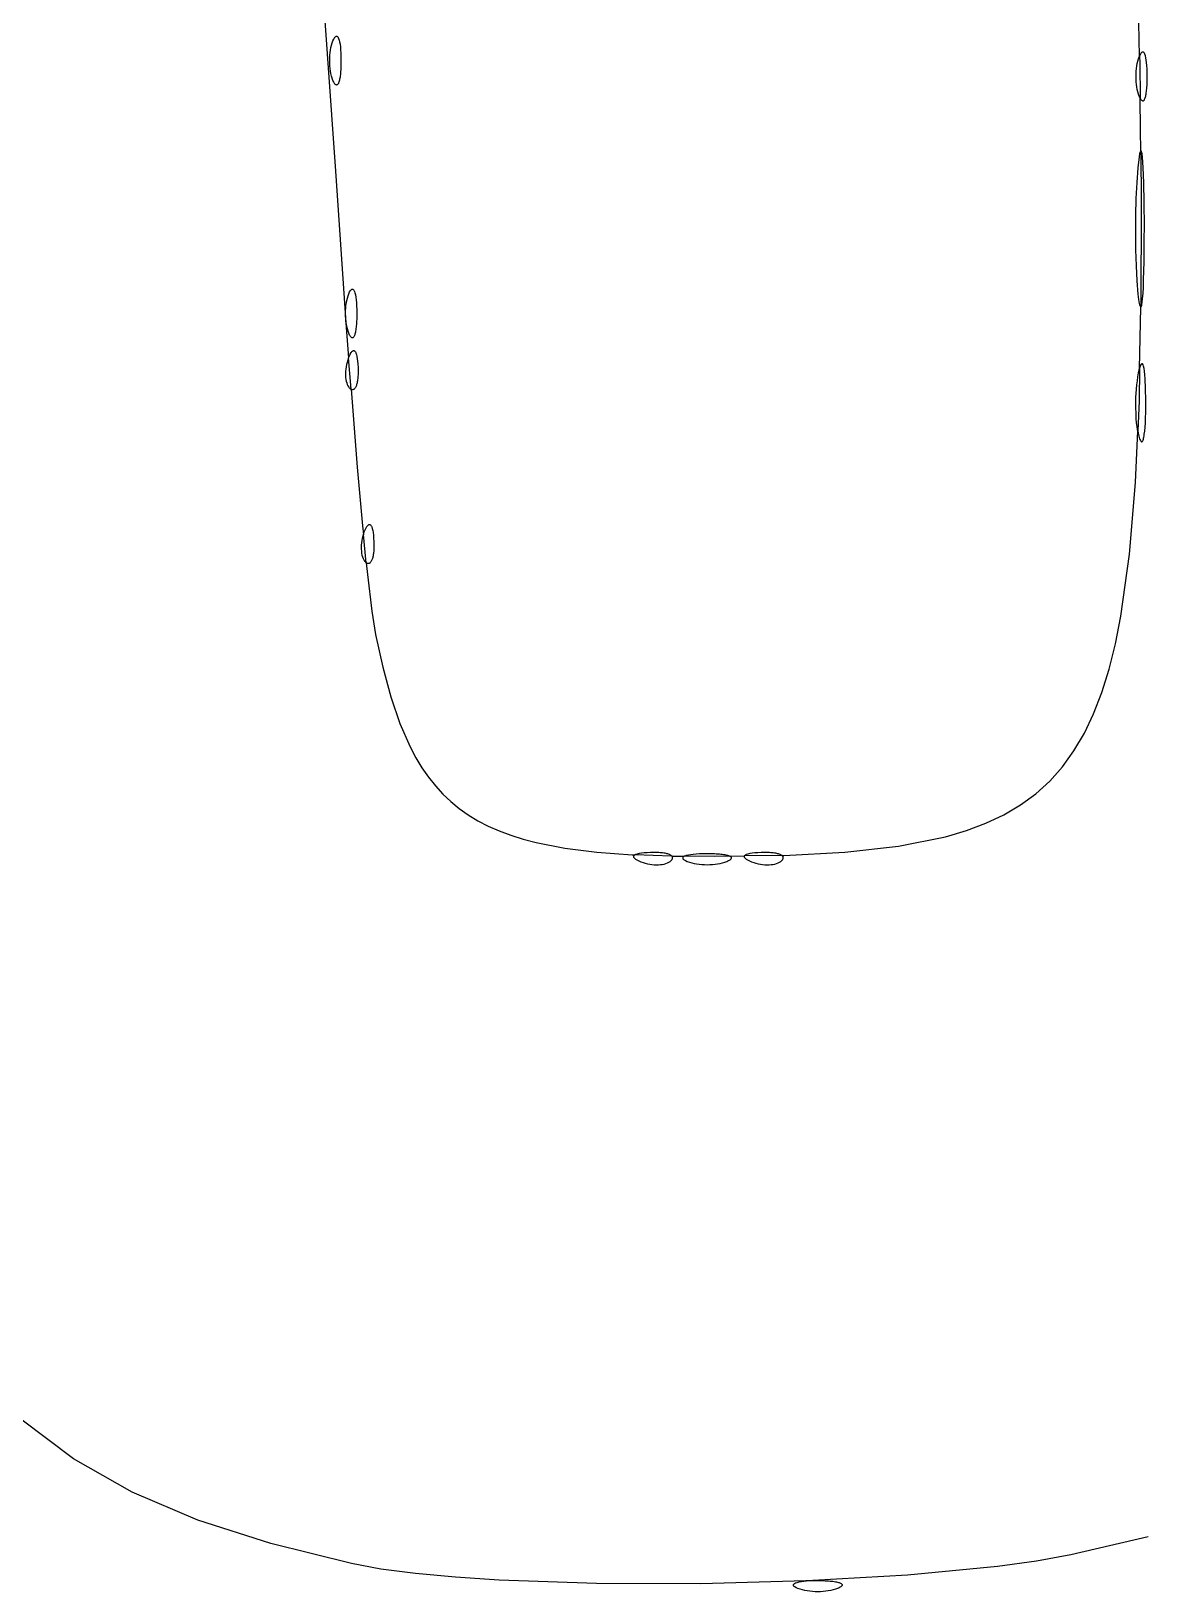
# Model space of a CAD drawing. Extents: x 70.3 to 133.4, y -81.7 to -32.
# Drawn here: x 73.857 to 74.418, y -66.395 to -65.611 of the extents above; entities that cross this region are included whole.
import ezdxf

# ---------------------------------------------------------------- set-up
doc = ezdxf.new("R2010")
doc.units = 0
doc.layers.add('BLACK', color=7, linetype='CONTINUOUS')

msp = doc.modelspace()

# ---------------------------------------------------------------- linework, layer by layer
at = {"layer": 'BLACK', "linetype": 'CONTINUOUS'}
for p, q in [((74.002889, -65.582541), (74.009775, -65.681374)), ((74.413529, -65.623548), (74.413139, -65.606845)), ((74.007869, -65.618085), (74.008204, -65.616952)), ((74.008204, -65.616952), (74.008591, -65.61589)), ((74.008591, -65.61589), (74.008999, -65.614982)), ((74.008999, -65.614982), (74.009395, -65.614301)), ((74.009395, -65.614301), (74.009589, -65.614045)), ((74.009589, -65.614045), (74.009778, -65.613843)), ((74.009778, -65.613843), (74.009964, -65.613696)), ((74.009964, -65.613696), (74.010146, -65.613603)), ((74.010146, -65.613603), (74.010323, -65.613562)), ((74.010323, -65.613562), (74.010495, -65.613574)), ((74.010495, -65.613574), (74.010663, -65.613638)), ((74.010663, -65.613638), (74.010826, -65.613753)), ((74.010826, -65.613753), (74.010983, -65.613918)), ((74.010983, -65.613918), (74.011134, -65.614134)), ((74.011134, -65.614134), (74.011419, -65.614711)), ((74.011419, -65.614711), (74.011678, -65.615481)), ((74.011678, -65.615481), (74.011909, -65.616437)), ((74.011909, -65.616437), (74.01211, -65.617575)), ((74.00694, -65.625811), (74.006966, -65.624464)), ((74.006966, -65.624464), (74.007043, -65.623127)), ((74.007043, -65.623127), (74.007172, -65.621811)), ((74.007172, -65.621811), (74.007353, -65.620525)), ((74.007353, -65.620525), (74.007585, -65.61928)), ((74.007585, -65.61928), (74.007869, -65.618085)), ((74.01211, -65.617575), (74.012279, -65.618889)), ((74.012279, -65.618889), (74.012414, -65.620375)), ((74.012414, -65.620375), (74.012513, -65.622027)), ((74.012513, -65.622027), (74.012574, -65.623841)), ((74.012574, -65.623841), (74.012595, -65.625811)), ((74.412681, -65.626022), (74.413017, -65.624889)), ((74.413017, -65.624889), (74.413404, -65.623827)), ((74.413404, -65.623827), (74.413529, -65.623548)), ((74.413811, -65.622919), (74.413529, -65.623548)), ((74.413529, -65.623548), (74.413608, -65.626923)), ((74.414208, -65.622239), (74.413811, -65.622919)), ((74.414401, -65.621982), (74.414208, -65.622239)), ((74.414591, -65.621781), (74.414401, -65.621982)), ((74.414777, -65.621634), (74.414591, -65.621781)), ((74.414958, -65.62154), (74.414777, -65.621634)), ((74.415135, -65.6215), (74.414958, -65.62154)), ((74.415308, -65.621512), (74.415135, -65.6215)), ((74.415476, -65.621575), (74.415308, -65.621512)), ((74.415638, -65.62169), (74.415476, -65.621575)), ((74.415795, -65.621856), (74.415638, -65.62169)), ((74.415946, -65.622071), (74.415795, -65.621856)), ((74.416231, -65.622649), (74.415946, -65.622071)), ((74.41649, -65.623418), (74.416231, -65.622649)), ((74.416721, -65.624374), (74.41649, -65.623418)), ((74.416922, -65.625512), (74.416721, -65.624374)), ((74.006966, -65.627158), (74.00694, -65.625811)), ((74.007043, -65.628495), (74.006966, -65.627158)), ((74.007172, -65.629812), (74.007043, -65.628495)), ((74.007353, -65.631098), (74.007172, -65.629812)), ((74.007585, -65.632343), (74.007353, -65.631098)), ((74.007869, -65.633538), (74.007585, -65.632343)), ((74.012279, -65.632733), (74.012198, -65.633412)), ((74.012351, -65.632011), (74.012279, -65.632733)), ((74.012414, -65.631247), (74.012351, -65.632011)), ((74.012468, -65.630441), (74.012414, -65.631247)), ((74.012513, -65.629595), (74.012468, -65.630441)), ((74.012548, -65.628708), (74.012513, -65.629595)), ((74.012574, -65.627781), (74.012548, -65.628708)), ((74.012595, -65.625811), (74.012574, -65.627781)), ((74.411752, -65.633749), (74.411778, -65.632402)), ((74.411778, -65.632402), (74.411856, -65.631065)), ((74.411856, -65.631065), (74.411985, -65.629748)), ((74.411985, -65.629748), (74.412165, -65.628462)), ((74.412165, -65.628462), (74.412397, -65.627217)), ((74.412397, -65.627217), (74.412681, -65.626022)), ((74.413608, -65.626923), (74.413849, -65.644647)), ((74.417091, -65.626827), (74.416922, -65.625512)), ((74.417226, -65.628313), (74.417091, -65.626827)), ((74.417326, -65.629965), (74.417226, -65.628313)), ((74.417387, -65.631779), (74.417326, -65.629965)), ((74.417407, -65.633749), (74.417387, -65.631779)), ((74.008204, -65.634671), (74.007869, -65.633538)), ((74.008591, -65.635733), (74.008204, -65.634671)), ((74.008796, -65.636216), (74.008591, -65.635733)), ((74.008999, -65.636641), (74.008796, -65.636216)), ((74.009199, -65.637009), (74.008999, -65.636641)), ((74.009395, -65.637321), (74.009199, -65.637009)), ((74.009589, -65.637578), (74.009395, -65.637321)), ((74.009778, -65.637779), (74.009589, -65.637578)), ((74.009964, -65.637926), (74.009778, -65.637779)), ((74.010055, -65.63798), (74.009964, -65.637926)), ((74.010146, -65.63802), (74.010055, -65.63798)), ((74.010235, -65.638047), (74.010146, -65.63802)), ((74.010323, -65.63806), (74.010235, -65.638047)), ((74.01041, -65.638061), (74.010323, -65.63806)), ((74.010495, -65.638048), (74.01041, -65.638061)), ((74.01058, -65.638023), (74.010495, -65.638048)), ((74.010663, -65.637984), (74.01058, -65.638023)), ((74.010745, -65.637933), (74.010663, -65.637984)), ((74.010826, -65.63787), (74.010745, -65.637933)), ((74.010983, -65.637704), (74.010826, -65.63787)), ((74.011134, -65.637489), (74.010983, -65.637704)), ((74.011279, -65.637224), (74.011134, -65.637489)), ((74.011419, -65.636911), (74.011279, -65.637224)), ((74.011551, -65.63655), (74.011419, -65.636911)), ((74.011678, -65.636142), (74.011551, -65.63655)), ((74.011797, -65.635687), (74.011678, -65.636142)), ((74.011909, -65.635186), (74.011797, -65.635687)), ((74.012013, -65.634639), (74.011909, -65.635186)), ((74.01211, -65.634048), (74.012013, -65.634639)), ((74.012198, -65.633412), (74.01211, -65.634048)), ((74.411778, -65.635096), (74.411752, -65.633749)), ((74.411856, -65.636433), (74.411778, -65.635096)), ((74.411985, -65.637749), (74.411856, -65.636433)), ((74.412165, -65.639035), (74.411985, -65.637749)), ((74.412397, -65.640281), (74.412165, -65.639035)), ((74.412681, -65.641475), (74.412397, -65.640281)), ((74.417011, -65.64135), (74.417091, -65.640671)), ((74.417091, -65.640671), (74.417163, -65.639949)), ((74.417163, -65.639949), (74.417226, -65.639185)), ((74.417226, -65.639185), (74.417281, -65.638379)), ((74.417281, -65.638379), (74.417326, -65.637532)), ((74.417326, -65.637532), (74.417361, -65.636645)), ((74.417361, -65.636645), (74.417387, -65.635719)), ((74.417387, -65.635719), (74.417407, -65.633749)), ((74.413017, -65.642609), (74.412681, -65.641475)), ((74.413404, -65.643671), (74.413017, -65.642609)), ((74.413609, -65.644153), (74.413404, -65.643671)), ((74.413811, -65.644579), (74.413609, -65.644153)), ((74.413849, -65.644647), (74.413811, -65.644579)), ((74.414066, -65.66065), (74.413849, -65.644647)), ((74.413849, -65.644647), (74.414011, -65.644947)), ((74.414011, -65.644947), (74.414208, -65.645259)), ((74.414208, -65.645259), (74.414401, -65.645515)), ((74.414401, -65.645515), (74.414591, -65.645717)), ((74.414591, -65.645717), (74.414777, -65.645864)), ((74.414777, -65.645864), (74.414868, -65.645917)), ((74.414868, -65.645917), (74.414958, -65.645957)), ((74.414958, -65.645957), (74.415047, -65.645984)), ((74.415047, -65.645984), (74.415135, -65.645998)), ((74.415135, -65.645998), (74.415222, -65.645998)), ((74.415222, -65.645998), (74.415308, -65.645986)), ((74.415308, -65.645986), (74.415392, -65.64596)), ((74.415392, -65.64596), (74.415476, -65.645922)), ((74.415476, -65.645922), (74.415557, -65.645871)), ((74.415557, -65.645871), (74.415638, -65.645807)), ((74.415638, -65.645807), (74.415795, -65.645642)), ((74.415795, -65.645642), (74.415946, -65.645426)), ((74.415946, -65.645426), (74.416092, -65.645162)), ((74.416092, -65.645162), (74.416231, -65.644849)), ((74.416231, -65.644849), (74.416364, -65.644488)), ((74.416364, -65.644488), (74.41649, -65.644079)), ((74.41649, -65.644079), (74.416609, -65.643624)), ((74.416609, -65.643624), (74.416721, -65.643123)), ((74.416721, -65.643123), (74.416825, -65.642577)), ((74.416825, -65.642577), (74.416922, -65.641985)), ((74.416922, -65.641985), (74.417011, -65.64135)), ((74.414127, -65.671266), (74.414066, -65.66065)), ((74.413748, -65.672401), (74.414029, -65.67143)), ((74.414029, -65.67143), (74.414127, -65.671266)), ((74.414165, -65.671203), (74.414127, -65.671266)), ((74.414127, -65.671266), (74.414277, -65.697249)), ((74.414298, -65.671147), (74.414165, -65.671203)), ((74.414551, -65.671538), (74.414298, -65.671147)), ((74.414789, -65.672587), (74.414551, -65.671538)), ((74.412289, -65.687021), (74.412839, -65.679599)), ((74.412839, -65.679599), (74.412842, -65.679599)), ((74.412842, -65.679599), (74.413455, -65.674077)), ((74.413455, -65.674077), (74.413748, -65.672401)), ((74.415009, -65.674279), (74.414789, -65.672587)), ((74.41539, -65.679533), (74.415009, -65.674279)), ((74.415681, -65.687177), (74.41539, -65.679533)), ((74.009775, -65.681374), (74.015164, -65.759889)), ((74.4119, -65.695111), (74.412289, -65.687021)), ((74.415869, -65.697092), (74.415681, -65.687177)), ((74.411669, -65.703609), (74.4119, -65.695111)), ((74.414277, -65.697249), (74.414134, -65.749586)), ((74.415943, -65.709155), (74.415869, -65.697092)), ((74.411597, -65.712254), (74.411669, -65.703609)), ((74.415932, -65.71547), (74.415943, -65.709155)), ((74.411683, -65.720786), (74.411597, -65.712254)), ((74.41589, -65.721308), (74.415932, -65.71547)), ((74.411929, -65.728945), (74.411683, -65.720786)), ((74.415718, -65.731479), (74.415818, -65.72665)), ((74.415818, -65.72665), (74.41589, -65.721308)), ((74.412332, -65.736469), (74.411929, -65.728945)), ((74.415592, -65.735778), (74.415718, -65.731479)), ((74.016529, -65.742889), (74.016937, -65.741981)), ((74.016937, -65.741981), (74.017333, -65.741301)), ((74.017333, -65.741301), (74.017526, -65.741045)), ((74.017526, -65.741045), (74.017716, -65.740843)), ((74.017716, -65.740843), (74.017902, -65.740696)), ((74.017902, -65.740696), (74.018083, -65.740603)), ((74.018083, -65.740603), (74.01826, -65.740562)), ((74.01826, -65.740562), (74.018433, -65.740574)), ((74.018433, -65.740574), (74.018601, -65.740638)), ((74.018601, -65.740638), (74.018763, -65.740753)), ((74.018763, -65.740753), (74.01892, -65.740918)), ((74.01892, -65.740918), (74.019072, -65.741133)), ((74.019072, -65.741133), (74.019356, -65.741711)), ((74.019356, -65.741711), (74.019615, -65.742481)), ((74.019615, -65.742481), (74.019846, -65.743437)), ((74.412894, -65.743099), (74.412332, -65.736469)), ((74.415069, -65.74532), (74.415265, -65.742716)), ((74.415265, -65.742716), (74.41544, -65.739529)), ((74.41544, -65.739529), (74.415592, -65.735778)), ((74.014903, -65.751464), (74.01498, -65.750127)), ((74.01498, -65.750127), (74.015109, -65.748811)), ((74.015109, -65.748811), (74.01529, -65.747525)), ((74.01529, -65.747525), (74.015522, -65.746279)), ((74.015522, -65.746279), (74.015806, -65.745085)), ((74.015806, -65.745085), (74.016142, -65.743951)), ((74.016142, -65.743951), (74.016529, -65.742889)), ((74.019846, -65.743437), (74.020047, -65.744575)), ((74.020047, -65.744575), (74.020216, -65.745889)), ((74.020216, -65.745889), (74.020352, -65.747375)), ((74.020352, -65.747375), (74.020451, -65.749028)), ((74.020451, -65.749028), (74.020512, -65.750841)), ((74.41321, -65.745781), (74.412894, -65.743099)), ((74.413516, -65.74774), (74.41321, -65.745781)), ((74.413665, -65.748455), (74.413516, -65.74774)), ((74.413576, -65.780339), (74.414133, -65.749861)), ((74.413811, -65.748996), (74.413665, -65.748455)), ((74.413954, -65.749365), (74.413811, -65.748996)), ((74.414094, -65.749565), (74.413954, -65.749365)), ((74.414134, -65.749586), (74.414094, -65.749565)), ((74.414133, -65.749861), (74.414134, -65.749586)), ((74.414134, -65.749586), (74.414162, -65.749602)), ((74.414162, -65.749602), (74.41423, -65.749597)), ((74.41423, -65.749597), (74.414363, -65.749464)), ((74.414363, -65.749464), (74.414491, -65.749168)), ((74.414491, -65.749168), (74.414616, -65.748712)), ((74.414616, -65.748712), (74.414708, -65.748169)), ((74.414708, -65.748169), (74.414852, -65.747324)), ((74.414852, -65.747324), (74.415069, -65.74532)), ((74.014877, -65.752811), (74.014903, -65.751464)), ((74.014903, -65.754158), (74.014877, -65.752811)), ((74.01498, -65.755495), (74.014903, -65.754158)), ((74.015109, -65.756812), (74.01498, -65.755495)), ((74.01529, -65.758098), (74.015109, -65.756812)), ((74.015522, -65.759343), (74.01529, -65.758098)), ((74.020352, -65.758247), (74.020288, -65.759011)), ((74.020406, -65.757442), (74.020352, -65.758247)), ((74.020451, -65.756595), (74.020406, -65.757442)), ((74.020486, -65.755708), (74.020451, -65.756595)), ((74.020512, -65.754781), (74.020486, -65.755708)), ((74.020512, -65.750841), (74.020532, -65.752811)), ((74.020532, -65.752811), (74.020512, -65.754781)), ((74.015164, -65.759889), (74.016377, -65.775103)), ((74.015806, -65.760538), (74.015522, -65.759343)), ((74.016142, -65.761671), (74.015806, -65.760538)), ((74.016529, -65.762733), (74.016142, -65.761671)), ((74.016734, -65.763216), (74.016529, -65.762733)), ((74.016937, -65.763641), (74.016734, -65.763216)), ((74.017136, -65.764009), (74.016937, -65.763641)), ((74.017333, -65.764321), (74.017136, -65.764009)), ((74.017526, -65.764578), (74.017333, -65.764321)), ((74.017716, -65.764779), (74.017526, -65.764578)), ((74.017902, -65.764926), (74.017716, -65.764779)), ((74.017993, -65.76498), (74.017902, -65.764926)), ((74.018083, -65.76502), (74.017993, -65.76498)), ((74.018172, -65.765047), (74.018083, -65.76502)), ((74.01826, -65.76506), (74.018172, -65.765047)), ((74.018347, -65.765061), (74.01826, -65.76506)), ((74.018433, -65.765048), (74.018347, -65.765061)), ((74.018517, -65.765023), (74.018433, -65.765048)), ((74.018601, -65.764985), (74.018517, -65.765023)), ((74.018683, -65.764933), (74.018601, -65.764985)), ((74.018763, -65.76487), (74.018683, -65.764933)), ((74.01892, -65.764704), (74.018763, -65.76487)), ((74.019072, -65.764489), (74.01892, -65.764704)), ((74.019217, -65.764224), (74.019072, -65.764489)), ((74.019356, -65.763911), (74.019217, -65.764224)), ((74.019489, -65.76355), (74.019356, -65.763911)), ((74.019615, -65.763142), (74.019489, -65.76355)), ((74.019734, -65.762687), (74.019615, -65.763142)), ((74.019846, -65.762186), (74.019734, -65.762687)), ((74.019951, -65.761639), (74.019846, -65.762186)), ((74.020047, -65.761048), (74.019951, -65.761639)), ((74.020136, -65.760412), (74.020047, -65.761048)), ((74.020216, -65.759733), (74.020136, -65.760412)), ((74.020288, -65.759011), (74.020216, -65.759733)), ((74.016377, -65.775103), (74.01683, -65.774044)), ((74.01683, -65.774044), (74.017281, -65.773144)), ((74.017281, -65.773144), (74.017714, -65.772434)), ((74.017714, -65.772434), (74.017923, -65.77215)), ((74.017923, -65.77215), (74.018128, -65.771913)), ((74.018128, -65.771913), (74.018327, -65.771723)), ((74.018327, -65.771723), (74.018521, -65.77158)), ((74.018521, -65.77158), (74.01871, -65.771483)), ((74.01871, -65.771483), (74.018893, -65.771432)), ((74.018893, -65.771432), (74.019071, -65.771428)), ((74.019071, -65.771428), (74.019243, -65.77147)), ((74.019243, -65.77147), (74.019408, -65.771558)), ((74.019408, -65.771558), (74.019568, -65.771691)), ((74.019568, -65.771691), (74.019721, -65.77187)), ((74.019721, -65.77187), (74.019868, -65.772095)), ((74.019868, -65.772095), (74.020008, -65.772365)), ((74.020008, -65.772365), (74.020142, -65.772681)), ((74.020142, -65.772681), (74.020388, -65.773446)), ((74.020388, -65.773446), (74.020605, -65.77439)), ((74.014859, -65.781772), (74.014814, -65.782851)), ((74.014962, -65.780672), (74.014859, -65.781772)), ((74.015123, -65.779559), (74.014962, -65.780672)), ((74.015344, -65.778441), (74.015123, -65.779559)), ((74.015624, -65.777326), (74.015344, -65.778441)), ((74.015964, -65.776222), (74.015624, -65.777326)), ((74.016363, -65.775135), (74.015964, -65.776222)), ((74.016377, -65.775103), (74.016363, -65.775135)), ((74.017633, -65.790854), (74.016377, -65.775103)), ((74.020605, -65.77439), (74.020792, -65.775512)), ((74.020792, -65.775512), (74.020947, -65.77681)), ((74.020947, -65.77681), (74.02107, -65.778284)), ((74.02107, -65.778284), (74.021159, -65.779931)), ((74.021159, -65.779931), (74.021184, -65.780705)), ((74.021184, -65.780705), (74.021198, -65.781456)), ((74.021198, -65.781456), (74.021198, -65.782184)), ((74.413047, -65.782669), (74.413399, -65.781005)), ((74.413576, -65.780339), (74.41328, -65.796576)), ((74.413399, -65.781005), (74.413576, -65.780339)), ((74.413743, -65.779711), (74.413576, -65.780339)), ((74.414077, -65.77878), (74.413743, -65.779711)), ((74.4144, -65.778204), (74.414077, -65.77878)), ((74.414556, -65.778048), (74.4144, -65.778204)), ((74.414708, -65.777977), (74.414556, -65.778048)), ((74.414856, -65.777992), (74.414708, -65.777977)), ((74.415001, -65.778092), (74.414856, -65.777992)), ((74.415276, -65.778541), (74.415001, -65.778092)), ((74.415532, -65.779317), (74.415276, -65.778541)), ((74.415766, -65.780414), (74.415532, -65.779317)), ((74.415978, -65.781824), (74.415766, -65.780414)), ((74.416164, -65.783541), (74.415978, -65.781824)), ((74.014814, -65.782851), (74.014828, -65.783902)), ((74.014828, -65.783902), (74.014899, -65.784916)), ((74.014899, -65.784916), (74.015028, -65.785887)), ((74.015028, -65.785887), (74.015214, -65.786806)), ((74.015214, -65.786806), (74.015457, -65.787665)), ((74.015457, -65.787665), (74.015756, -65.788457)), ((74.015756, -65.788457), (74.016112, -65.789173)), ((74.016112, -65.789173), (74.016523, -65.789807)), ((74.020046, -65.789605), (74.019892, -65.78991)), ((74.020192, -65.789267), (74.020046, -65.789605)), ((74.02033, -65.788897), (74.020192, -65.789267)), ((74.020458, -65.788495), (74.02033, -65.788897)), ((74.020577, -65.788063), (74.020458, -65.788495)), ((74.020686, -65.7876), (74.020577, -65.788063)), ((74.020786, -65.787107), (74.020686, -65.7876)), ((74.020876, -65.786586), (74.020786, -65.787107)), ((74.020955, -65.786037), (74.020876, -65.786586)), ((74.021023, -65.78546), (74.020955, -65.786037)), ((74.021081, -65.784856), (74.021023, -65.78546)), ((74.021128, -65.784226), (74.021081, -65.784856)), ((74.021163, -65.78357), (74.021128, -65.784226)), ((74.021187, -65.782889), (74.021163, -65.78357)), ((74.021198, -65.782184), (74.021187, -65.782889)), ((74.411991, -65.790728), (74.412186, -65.788615)), ((74.412186, -65.788615), (74.412427, -65.786557)), ((74.412427, -65.786557), (74.412713, -65.78457)), ((74.412713, -65.78457), (74.413046, -65.782669)), ((74.413046, -65.782669), (74.413047, -65.782669)), ((74.416324, -65.785556), (74.416164, -65.783541)), ((74.416556, -65.790456), (74.416324, -65.785556)), ((74.016523, -65.789807), (74.016749, -65.79009)), ((74.016749, -65.79009), (74.01699, -65.790349)), ((74.01699, -65.790349), (74.017235, -65.790575)), ((74.017235, -65.790575), (74.017475, -65.790759)), ((74.017475, -65.790759), (74.017633, -65.790854)), ((74.017633, -65.790854), (74.020748, -65.829909)), ((74.01771, -65.790901), (74.017633, -65.790854)), ((74.01794, -65.791002), (74.01771, -65.790901)), ((74.018165, -65.791063), (74.01794, -65.791002)), ((74.018275, -65.791078), (74.018165, -65.791063)), ((74.018383, -65.791084), (74.018275, -65.791078)), ((74.01849, -65.79108), (74.018383, -65.791084)), ((74.018596, -65.791066), (74.01849, -65.79108)), ((74.0187, -65.791043), (74.018596, -65.791066)), ((74.018802, -65.791011), (74.0187, -65.791043)), ((74.019002, -65.790917), (74.018802, -65.791011)), ((74.019195, -65.790787), (74.019002, -65.790917)), ((74.01938, -65.79062), (74.019195, -65.790787)), ((74.019559, -65.790418), (74.01938, -65.79062)), ((74.019729, -65.790181), (74.019559, -65.790418)), ((74.019892, -65.78991), (74.019729, -65.790181)), ((74.41167, -65.799401), (74.411739, -65.795053)), ((74.411739, -65.795053), (74.411991, -65.790728)), ((74.41328, -65.796576), (74.412624, -65.811671)), ((74.416659, -65.796468), (74.416556, -65.790456)), ((74.416656, -65.79963), (74.416659, -65.796468)), ((74.411782, -65.803642), (74.41167, -65.799401)), ((74.411907, -65.805681), (74.411782, -65.803642)), ((74.416436, -65.807707), (74.416543, -65.805259)), ((74.416543, -65.805259), (74.416617, -65.802564)), ((74.416617, -65.802564), (74.416656, -65.79963)), ((74.411491, -65.837741), (74.412624, -65.811671)), ((74.412076, -65.807645), (74.411907, -65.805681)), ((74.412291, -65.809517), (74.412076, -65.807645)), ((74.412551, -65.811281), (74.412291, -65.809517)), ((74.412624, -65.811671), (74.412551, -65.811281)), ((74.412624, -65.811671), (74.412857, -65.812921)), ((74.412857, -65.812921), (74.413207, -65.814419)), ((74.415933, -65.813472), (74.416129, -65.811822)), ((74.416129, -65.811822), (74.416297, -65.809897)), ((74.416297, -65.809897), (74.416436, -65.807707)), ((74.413207, -65.814419), (74.413392, -65.815085)), ((74.413392, -65.815085), (74.413574, -65.81566)), ((74.413574, -65.81566), (74.413753, -65.816146)), ((74.413753, -65.816146), (74.413929, -65.816543)), ((74.413929, -65.816543), (74.414102, -65.816853)), ((74.414102, -65.816853), (74.414271, -65.817077)), ((74.414271, -65.817077), (74.414436, -65.817216)), ((74.414436, -65.817216), (74.414517, -65.817254)), ((74.414517, -65.817254), (74.414597, -65.817272)), ((74.414597, -65.817272), (74.414676, -65.817268)), ((74.414676, -65.817268), (74.414753, -65.817244)), ((74.414753, -65.817244), (74.41483, -65.8172)), ((74.41483, -65.8172), (74.414905, -65.817136)), ((74.414905, -65.817136), (74.415053, -65.816947)), ((74.415053, -65.816947), (74.415195, -65.816679)), ((74.415195, -65.816679), (74.415333, -65.816333)), ((74.415333, -65.816333), (74.415464, -65.81591)), ((74.415464, -65.81591), (74.415591, -65.815411)), ((74.415591, -65.815411), (74.415711, -65.814838)), ((74.415711, -65.814838), (74.415825, -65.814191)), ((74.415825, -65.814191), (74.415933, -65.813472)), ((74.020748, -65.829909), (74.023407, -65.859349)), ((74.408542, -65.873701), (74.411491, -65.837741)), ((74.023407, -65.859349), (74.023846, -65.863713)), ((74.025218, -65.860457), (74.025651, -65.859747)), ((74.025651, -65.859747), (74.025861, -65.859463)), ((74.025861, -65.859463), (74.026065, -65.859226)), ((74.026065, -65.859226), (74.026264, -65.859035)), ((74.026264, -65.859035), (74.026459, -65.858892)), ((74.026459, -65.858892), (74.026647, -65.858795)), ((74.026647, -65.858795), (74.026831, -65.858745)), ((74.026831, -65.858745), (74.027008, -65.85874)), ((74.027008, -65.85874), (74.02718, -65.858782)), ((74.02718, -65.858782), (74.027346, -65.85887)), ((74.027346, -65.85887), (74.027505, -65.859004)), ((74.027505, -65.859004), (74.027659, -65.859183)), ((74.027659, -65.859183), (74.027806, -65.859408)), ((74.027806, -65.859408), (74.027946, -65.859678)), ((74.027946, -65.859678), (74.028079, -65.859993)), ((74.028079, -65.859993), (74.028325, -65.860759)), ((74.022899, -65.867984), (74.022796, -65.869084)), ((74.023061, -65.866871), (74.022899, -65.867984)), ((74.023281, -65.865754), (74.023061, -65.866871)), ((74.023561, -65.864639), (74.023281, -65.865754)), ((74.023846, -65.863713), (74.023561, -65.864639)), ((74.023846, -65.863713), (74.023901, -65.863534)), ((74.025281, -65.877971), (74.023846, -65.863713)), ((74.023901, -65.863534), (74.024301, -65.862448)), ((74.0243, -65.862448), (74.024768, -65.861357)), ((74.024301, -65.862448), (74.0243, -65.862448)), ((74.024768, -65.861357), (74.025218, -65.860457)), ((74.028325, -65.860759), (74.028542, -65.861703)), ((74.028542, -65.861703), (74.028729, -65.862825)), ((74.028729, -65.862825), (74.028884, -65.864123)), ((74.028884, -65.864123), (74.029007, -65.865597)), ((74.029007, -65.865597), (74.029096, -65.867244)), ((74.029096, -65.867244), (74.029122, -65.868017)), ((74.029122, -65.868017), (74.029135, -65.868769)), ((74.022796, -65.869084), (74.022752, -65.870163)), ((74.022752, -65.870163), (74.022765, -65.871214)), ((74.022765, -65.871214), (74.022837, -65.872229)), ((74.022837, -65.872229), (74.022965, -65.873199)), ((74.022965, -65.873199), (74.023151, -65.874118)), ((74.023151, -65.874118), (74.023394, -65.874977)), ((74.023394, -65.874977), (74.023694, -65.875769)), ((74.023694, -65.875769), (74.024049, -65.876486)), ((74.028395, -65.875808), (74.028267, -65.876209)), ((74.028514, -65.875375), (74.028395, -65.875808)), ((74.028624, -65.874913), (74.028514, -65.875375)), ((74.028723, -65.87442), (74.028624, -65.874913)), ((74.028813, -65.873899), (74.028723, -65.87442)), ((74.028892, -65.873349), (74.028813, -65.873899)), ((74.028961, -65.872772), (74.028892, -65.873349)), ((74.029019, -65.872168), (74.028961, -65.872772)), ((74.029065, -65.871538), (74.029019, -65.872168)), ((74.0291, -65.870883), (74.029065, -65.871538)), ((74.029124, -65.870202), (74.0291, -65.870883)), ((74.029136, -65.869497), (74.029124, -65.870202)), ((74.029135, -65.868769), (74.029136, -65.869497)), ((74.404206, -65.904804), (74.408542, -65.873701)), ((74.024049, -65.876486), (74.02446, -65.877119)), ((74.02446, -65.877119), (74.024687, -65.877402)), ((74.024687, -65.877402), (74.024927, -65.877662)), ((74.024927, -65.877662), (74.025172, -65.877888)), ((74.025172, -65.877888), (74.025281, -65.877971)), ((74.025281, -65.877971), (74.025868, -65.883804)), ((74.025412, -65.878071), (74.025281, -65.877971)), ((74.025648, -65.878213), (74.025412, -65.878071)), ((74.025878, -65.878315), (74.025648, -65.878213)), ((74.025868, -65.883804), (74.028048, -65.90232)), ((74.026102, -65.878375), (74.025878, -65.878315)), ((74.026212, -65.878391), (74.026102, -65.878375)), ((74.026321, -65.878397), (74.026212, -65.878391)), ((74.026428, -65.878393), (74.026321, -65.878397)), ((74.026533, -65.878379), (74.026428, -65.878393)), ((74.026637, -65.878356), (74.026533, -65.878379)), ((74.02674, -65.878323), (74.026637, -65.878356)), ((74.026939, -65.87823), (74.02674, -65.878323)), ((74.027132, -65.878099), (74.026939, -65.87823)), ((74.027318, -65.877933), (74.027132, -65.878099)), ((74.027496, -65.877731), (74.027318, -65.877933)), ((74.027667, -65.877494), (74.027496, -65.877731)), ((74.027829, -65.877222), (74.027667, -65.877494)), ((74.027984, -65.876917), (74.027829, -65.877222)), ((74.02813, -65.87658), (74.027984, -65.876917)), ((74.028267, -65.876209), (74.02813, -65.87658)), ((74.028048, -65.90232), (74.029865, -65.913942)), ((74.401447, -65.918642), (74.404206, -65.904804)), ((74.029865, -65.913942), (74.033563, -65.930457)), ((74.398257, -65.931396), (74.401447, -65.918642)), ((74.033563, -65.930457), (74.037631, -65.945334)), ((74.394607, -65.943108), (74.398257, -65.931396)), ((74.037631, -65.945334), (74.042188, -65.958652)), ((74.390469, -65.953823), (74.394607, -65.943108)), ((74.385815, -65.963583), (74.390469, -65.953823)), ((74.042188, -65.958652), (74.047354, -65.970488)), ((74.380617, -65.972432), (74.385815, -65.963583)), ((74.047354, -65.970488), (74.050203, -65.975875)), ((74.050203, -65.975875), (74.053249, -65.980921)), ((74.374847, -65.980414), (74.380617, -65.972432)), ((74.053249, -65.980921), (74.056507, -65.985636)), ((74.056507, -65.985636), (74.059991, -65.99003)), ((74.368475, -65.98757), (74.374847, -65.980414)), ((74.059991, -65.99003), (74.063718, -65.994112)), ((74.361474, -65.993946), (74.368475, -65.98757)), ((74.063718, -65.994112), (74.067702, -65.997891)), ((74.067702, -65.997891), (74.071958, -66.001379)), ((74.345473, -66.004527), (74.353817, -65.999584)), ((74.353817, -65.999584), (74.361474, -65.993946)), ((74.071958, -66.001379), (74.0765, -66.004585)), ((74.0765, -66.004585), (74.081344, -66.007517)), ((74.081344, -66.007517), (74.086505, -66.010188)), ((74.326617, -66.012503), (74.336416, -66.008819)), ((74.336416, -66.008819), (74.345473, -66.004527)), ((74.086505, -66.010188), (74.091997, -66.012605)), ((74.091997, -66.012605), (74.097836, -66.014778)), ((74.097836, -66.014778), (74.104037, -66.016719)), ((74.104037, -66.016719), (74.110614, -66.018435)), ((74.292486, -66.02034), (74.316048, -66.015622)), ((74.316048, -66.015622), (74.326617, -66.012503)), ((74.110614, -66.018435), (74.124957, -66.021237)), ((74.124957, -66.021237), (74.140986, -66.023261)), ((74.140986, -66.023261), (74.158819, -66.024585)), ((74.158819, -66.024585), (74.16009, -66.024631)), ((74.159907, -66.02475), (74.159728, -66.024903)), ((74.16009, -66.024631), (74.159907, -66.02475)), ((74.16009, -66.024631), (74.160132, -66.024603)), ((74.178577, -66.025289), (74.16009, -66.024631)), ((74.160132, -66.024603), (74.160402, -66.024463)), ((74.160402, -66.024463), (74.160717, -66.02433)), ((74.160717, -66.02433), (74.161483, -66.024084)), ((74.161483, -66.024084), (74.162427, -66.023867)), ((74.162427, -66.023867), (74.163549, -66.02368)), ((74.163549, -66.02368), (74.164847, -66.023524)), ((74.164847, -66.023524), (74.166321, -66.023402)), ((74.166321, -66.023402), (74.167968, -66.023313)), ((74.167968, -66.023313), (74.168741, -66.023288)), ((74.168741, -66.023288), (74.169493, -66.023274)), ((74.169493, -66.023274), (74.170221, -66.023274)), ((74.170221, -66.023274), (74.170926, -66.023285)), ((74.170926, -66.023285), (74.171607, -66.023309)), ((74.171607, -66.023309), (74.172262, -66.023344)), ((74.172262, -66.023344), (74.172893, -66.023391)), ((74.172893, -66.023391), (74.173496, -66.023449)), ((74.173496, -66.023449), (74.174074, -66.023517)), ((74.174074, -66.023517), (74.174623, -66.023596)), ((74.174623, -66.023596), (74.175144, -66.023686)), ((74.175144, -66.023686), (74.175637, -66.023786)), ((74.175637, -66.023786), (74.176099, -66.023895)), ((74.176099, -66.023895), (74.176532, -66.024014)), ((74.176532, -66.024014), (74.176934, -66.024142)), ((74.176934, -66.024142), (74.177304, -66.02428)), ((74.177304, -66.02428), (74.177641, -66.024426)), ((74.177641, -66.024426), (74.177946, -66.02458)), ((74.177946, -66.02458), (74.178218, -66.024743)), ((74.178218, -66.024743), (74.178455, -66.024913)), ((74.185311, -66.025116), (74.18608, -66.024857)), ((74.18608, -66.024857), (74.187036, -66.024626)), ((74.187036, -66.024626), (74.188174, -66.024425)), ((74.188174, -66.024425), (74.189489, -66.024256)), ((74.189489, -66.024256), (74.190975, -66.02412)), ((74.190975, -66.02412), (74.192627, -66.024021)), ((74.192627, -66.024021), (74.194441, -66.02396)), ((74.194441, -66.02396), (74.196411, -66.02394)), ((74.196411, -66.02394), (74.198381, -66.02396)), ((74.198381, -66.02396), (74.199307, -66.023986)), ((74.199307, -66.023986), (74.200194, -66.024021)), ((74.200194, -66.024021), (74.201041, -66.024066)), ((74.201041, -66.024066), (74.201847, -66.02412)), ((74.201847, -66.02412), (74.202611, -66.024184)), ((74.202611, -66.024184), (74.203333, -66.024256)), ((74.203333, -66.024256), (74.204012, -66.024336)), ((74.204012, -66.024336), (74.204647, -66.024425)), ((74.204647, -66.024425), (74.205238, -66.024521)), ((74.205238, -66.024521), (74.205785, -66.024626)), ((74.205785, -66.024626), (74.206286, -66.024738)), ((74.206286, -66.024738), (74.206741, -66.024857)), ((74.206741, -66.024857), (74.20715, -66.024983)), ((74.215291, -66.024903), (74.21547, -66.02475)), ((74.21547, -66.02475), (74.215695, -66.024603)), ((74.215695, -66.024603), (74.215965, -66.024463)), ((74.215965, -66.024463), (74.21628, -66.02433)), ((74.21628, -66.02433), (74.217045, -66.024084)), ((74.217045, -66.024084), (74.21799, -66.023867)), ((74.21799, -66.023867), (74.219112, -66.02368)), ((74.219112, -66.02368), (74.22041, -66.023524)), ((74.22041, -66.023524), (74.221883, -66.023402)), ((74.221883, -66.023402), (74.22353, -66.023313)), ((74.22353, -66.023313), (74.224304, -66.023288)), ((74.224304, -66.023288), (74.225055, -66.023274)), ((74.225055, -66.023274), (74.225784, -66.023274)), ((74.225784, -66.023274), (74.226489, -66.023285)), ((74.226489, -66.023285), (74.227169, -66.023309)), ((74.227169, -66.023309), (74.227825, -66.023344)), ((74.227825, -66.023344), (74.228455, -66.023391)), ((74.228455, -66.023391), (74.229059, -66.023449)), ((74.229059, -66.023449), (74.229636, -66.023517)), ((74.229636, -66.023517), (74.230186, -66.023596)), ((74.230186, -66.023596), (74.230707, -66.023686)), ((74.230707, -66.023686), (74.231199, -66.023786)), ((74.231199, -66.023786), (74.231662, -66.023895)), ((74.231662, -66.023895), (74.232095, -66.024014)), ((74.232095, -66.024014), (74.232496, -66.024142)), ((74.232496, -66.024142), (74.232866, -66.02428)), ((74.232866, -66.02428), (74.233204, -66.024426)), ((74.233204, -66.024426), (74.233509, -66.02458)), ((74.233509, -66.02458), (74.23378, -66.024743)), ((74.23378, -66.024743), (74.234017, -66.024913)), ((74.234878, -66.024908), (74.265505, -66.02332)), ((74.265505, -66.02332), (74.292486, -66.02034)), ((74.159507, -66.025229), (74.159465, -66.025401)), ((74.159465, -66.025401), (74.159469, -66.025578)), ((74.159469, -66.025578), (74.159519, -66.025762)), ((74.159594, -66.025063), (74.159507, -66.025229)), ((74.159519, -66.025762), (74.159616, -66.02595)), ((74.159728, -66.024903), (74.159594, -66.025063)), ((74.159616, -66.02595), (74.15976, -66.026145)), ((74.15976, -66.026145), (74.15995, -66.026344)), ((74.15995, -66.026344), (74.160187, -66.026549)), ((74.160187, -66.026549), (74.160471, -66.026758)), ((74.160471, -66.026758), (74.161181, -66.027191)), ((74.161181, -66.027191), (74.162081, -66.027642)), ((74.162081, -66.027642), (74.163172, -66.028109)), ((74.163172, -66.028109), (74.164259, -66.028509)), ((74.164259, -66.028509), (74.165363, -66.028849)), ((74.165363, -66.028849), (74.166478, -66.029129)), ((74.166478, -66.029129), (74.167596, -66.029349)), ((74.167596, -66.029349), (74.168709, -66.029511)), ((74.168709, -66.029511), (74.169808, -66.029614)), ((74.169808, -66.029614), (74.170888, -66.029658)), ((74.170888, -66.029658), (74.171939, -66.029645)), ((74.171939, -66.029645), (74.172953, -66.029573)), ((74.172953, -66.029573), (74.173924, -66.029444)), ((74.173924, -66.029444), (74.174843, -66.029258)), ((74.174843, -66.029258), (74.175702, -66.029015)), ((74.175702, -66.029015), (74.176493, -66.028716)), ((74.176493, -66.028716), (74.17721, -66.028361)), ((74.17721, -66.028361), (74.177843, -66.027949)), ((74.177843, -66.027949), (74.178126, -66.027723)), ((74.178126, -66.027723), (74.178386, -66.027482)), ((74.178386, -66.027482), (74.178612, -66.027237)), ((74.178455, -66.024913), (74.178657, -66.025092)), ((74.178833, -66.025291), (74.178577, -66.025289)), ((74.178612, -66.027237), (74.178795, -66.026997)), ((74.178657, -66.025092), (74.178823, -66.025277)), ((74.178795, -66.026997), (74.178937, -66.026762)), ((74.178823, -66.025277), (74.178833, -66.025291)), ((74.178954, -66.02547), (74.178833, -66.025291)), ((74.178833, -66.025291), (74.184865, -66.025335)), ((74.178937, -66.026762), (74.179039, -66.026532)), ((74.179047, -66.02567), (74.178954, -66.02547)), ((74.179039, -66.026532), (74.179099, -66.026307)), ((74.17908, -66.025772), (74.179047, -66.02567)), ((74.179103, -66.025876), (74.17908, -66.025772)), ((74.179099, -66.026307), (74.179115, -66.026197)), ((74.179117, -66.025982), (74.179103, -66.025876)), ((74.179115, -66.026197), (74.179121, -66.026089)), ((74.179121, -66.026089), (74.179117, -66.025982)), ((74.184174, -66.026039), (74.184162, -66.026212)), ((74.184162, -66.026212), (74.184202, -66.026389)), ((74.184237, -66.025871), (74.184174, -66.026039)), ((74.184202, -66.026389), (74.184296, -66.02657)), ((74.184352, -66.025709), (74.184237, -66.025871)), ((74.184296, -66.02657), (74.184443, -66.026756)), ((74.184518, -66.025552), (74.184352, -66.025709)), ((74.184443, -66.026756), (74.184644, -66.026946)), ((74.184733, -66.0254), (74.184518, -66.025552)), ((74.184644, -66.026946), (74.184901, -66.027139)), ((74.184865, -66.025335), (74.184733, -66.0254)), ((74.184865, -66.025335), (74.185311, -66.025116)), ((74.200379, -66.02545), (74.184865, -66.025335)), ((74.184901, -66.027139), (74.185581, -66.027535)), ((74.185581, -66.027535), (74.186489, -66.027943)), ((74.186489, -66.027943), (74.187551, -66.02833)), ((74.187551, -66.02833), (74.188684, -66.028666)), ((74.188684, -66.028666), (74.189879, -66.02895)), ((74.189879, -66.02895), (74.191124, -66.029182)), ((74.191124, -66.029182), (74.19241, -66.029362)), ((74.19241, -66.029362), (74.193727, -66.029491)), ((74.193727, -66.029491), (74.195064, -66.029569)), ((74.195064, -66.029569), (74.196411, -66.029595)), ((74.196411, -66.029595), (74.197758, -66.029569)), ((74.197758, -66.029569), (74.199095, -66.029491)), ((74.199095, -66.029491), (74.200411, -66.029362)), ((74.207961, -66.025331), (74.200379, -66.02545)), ((74.200411, -66.029362), (74.201697, -66.029182)), ((74.201697, -66.029182), (74.202942, -66.02895)), ((74.202942, -66.02895), (74.204137, -66.028666)), ((74.204137, -66.028666), (74.20527, -66.02833)), ((74.20527, -66.02833), (74.206332, -66.027943)), ((74.206332, -66.027943), (74.206815, -66.027738)), ((74.206815, -66.027738), (74.20724, -66.027535)), ((74.20715, -66.024983), (74.207511, -66.025116)), ((74.20724, -66.027535), (74.207608, -66.027336)), ((74.207511, -66.025116), (74.207824, -66.025255)), ((74.207608, -66.027336), (74.207921, -66.027139)), ((74.207824, -66.025255), (74.207961, -66.025331)), ((74.207921, -66.027139), (74.208177, -66.026946)), ((74.207961, -66.025331), (74.215074, -66.025219)), ((74.208088, -66.0254), (74.207961, -66.025331)), ((74.208304, -66.025552), (74.208088, -66.0254)), ((74.208177, -66.026946), (74.208378, -66.026756)), ((74.208469, -66.025709), (74.208304, -66.025552)), ((74.208378, -66.026756), (74.208526, -66.02657)), ((74.208533, -66.025789), (74.208469, -66.025709)), ((74.208526, -66.02657), (74.208579, -66.026479)), ((74.208584, -66.025871), (74.208533, -66.025789)), ((74.208579, -66.026479), (74.208619, -66.026389)), ((74.208622, -66.025955), (74.208584, -66.025871)), ((74.208619, -66.026389), (74.208646, -66.0263)), ((74.208648, -66.026039), (74.208622, -66.025955)), ((74.208646, -66.0263), (74.20866, -66.026212)), ((74.20866, -66.026125), (74.208648, -66.026039)), ((74.20866, -66.026212), (74.20866, -66.026125)), ((74.215069, -66.025229), (74.215027, -66.025401)), ((74.215027, -66.025401), (74.215031, -66.025578)), ((74.215031, -66.025578), (74.215082, -66.025762)), ((74.215074, -66.025219), (74.215069, -66.025229)), ((74.234026, -66.024921), (74.215074, -66.025219)), ((74.215074, -66.025219), (74.215157, -66.025063)), ((74.215082, -66.025762), (74.215179, -66.02595)), ((74.215157, -66.025063), (74.215291, -66.024903)), ((74.215179, -66.02595), (74.215322, -66.026145)), ((74.215322, -66.026145), (74.215513, -66.026344)), ((74.215513, -66.026344), (74.21575, -66.026549)), ((74.21575, -66.026549), (74.216034, -66.026758)), ((74.216034, -66.026758), (74.216744, -66.027191)), ((74.216744, -66.027191), (74.217644, -66.027642)), ((74.217644, -66.027642), (74.218735, -66.028109)), ((74.218735, -66.028109), (74.219821, -66.028509)), ((74.219821, -66.028509), (74.220925, -66.028849)), ((74.220925, -66.028849), (74.222041, -66.029129)), ((74.222041, -66.029129), (74.223158, -66.029349)), ((74.223158, -66.029349), (74.224271, -66.029511)), ((74.224271, -66.029511), (74.225371, -66.029614)), ((74.225371, -66.029614), (74.22645, -66.029658)), ((74.22645, -66.029658), (74.227501, -66.029645)), ((74.227501, -66.029645), (74.228516, -66.029573)), ((74.228516, -66.029573), (74.229486, -66.029444)), ((74.229486, -66.029444), (74.230405, -66.029258)), ((74.230405, -66.029258), (74.231264, -66.029015)), ((74.231264, -66.029015), (74.232056, -66.028716)), ((74.232056, -66.028716), (74.232772, -66.028361)), ((74.232772, -66.028361), (74.233406, -66.027949)), ((74.233406, -66.027949), (74.233689, -66.027723)), ((74.233689, -66.027723), (74.233948, -66.027482)), ((74.233948, -66.027482), (74.234174, -66.027237)), ((74.234017, -66.024913), (74.234026, -66.024921)), ((74.234026, -66.024921), (74.234878, -66.024908)), ((74.234219, -66.025092), (74.234026, -66.024921)), ((74.234174, -66.027237), (74.234358, -66.026997)), ((74.234386, -66.025277), (74.234219, -66.025092)), ((74.234358, -66.026997), (74.2345, -66.026762)), ((74.234516, -66.02547), (74.234386, -66.025277)), ((74.2345, -66.026762), (74.234601, -66.026532)), ((74.23461, -66.02567), (74.234516, -66.02547)), ((74.234601, -66.026532), (74.234662, -66.026307)), ((74.234642, -66.025772), (74.23461, -66.02567)), ((74.234666, -66.025876), (74.234642, -66.025772)), ((74.234662, -66.026307), (74.234678, -66.026197)), ((74.234679, -66.025982), (74.234666, -66.025876)), ((74.234678, -66.026197), (74.234683, -66.026089)), ((74.234683, -66.026089), (74.234679, -66.025982)), ((73.878259, -66.327955), (73.851925, -66.308113)), ((73.907787, -66.34466), (73.878259, -66.327955)), ((73.940737, -66.358692), (73.907787, -66.34466)), ((73.977338, -66.370513), (73.940737, -66.358692)), ((74.417922, -66.367113), (74.378973, -66.376177)), ((74.017817, -66.380588), (73.977338, -66.370513)), ((74.378973, -66.376177), (74.361829, -66.379259)), ((74.032538, -66.383281), (74.017817, -66.380588)), ((74.050077, -66.385557), (74.032538, -66.383281)), ((74.342191, -66.381989), (74.296949, -66.386371)), ((74.361829, -66.379259), (74.342191, -66.381989)), ((74.070053, -66.387419), (74.050077, -66.385557)), ((74.092089, -66.388874), (74.070053, -66.387419)), ((74.140817, -66.390577), (74.092089, -66.388874)), ((74.193227, -66.390703), (74.140817, -66.390577)), ((74.245974, -66.389297), (74.193227, -66.390703)), ((74.239724, -66.391336), (74.239736, -66.391164)), ((74.239765, -66.391514), (74.239724, -66.391336)), ((74.239736, -66.391164), (74.2398, -66.390996)), ((74.239858, -66.391695), (74.239765, -66.391514)), ((74.2398, -66.390996), (74.239915, -66.390834)), ((74.240005, -66.391881), (74.239858, -66.391695)), ((74.239915, -66.390834), (74.24008, -66.390677)), ((74.240207, -66.392071), (74.240005, -66.391881)), ((74.24008, -66.390677), (74.240295, -66.390525)), ((74.240463, -66.392264), (74.240207, -66.392071)), ((74.240295, -66.390525), (74.240873, -66.390241)), ((74.241144, -66.39266), (74.240463, -66.392264)), ((74.240873, -66.390241), (74.241643, -66.389982)), ((74.242051, -66.393068), (74.241144, -66.39266)), ((74.241643, -66.389982), (74.242599, -66.389751)), ((74.243113, -66.393455), (74.242051, -66.393068)), ((74.242599, -66.389751), (74.243737, -66.38955)), ((74.243737, -66.38955), (74.245051, -66.389381)), ((74.245051, -66.389381), (74.245974, -66.389297)), ((74.246537, -66.389245), (74.245974, -66.389297)), ((74.245974, -66.389297), (74.246282, -66.389288)), ((74.246282, -66.389288), (74.249533, -66.389101)), ((74.248189, -66.389146), (74.246537, -66.389245)), ((74.249533, -66.389101), (74.248189, -66.389146)), ((74.296949, -66.386371), (74.249533, -66.389101)), ((74.249533, -66.389101), (74.250003, -66.389086)), ((74.250003, -66.389086), (74.251973, -66.389065)), ((74.251973, -66.389065), (74.253943, -66.389086)), ((74.253943, -66.389086), (74.25487, -66.389111)), ((74.25487, -66.389111), (74.255757, -66.389146)), ((74.255757, -66.389146), (74.256603, -66.389191)), ((74.256603, -66.389191), (74.257409, -66.389245)), ((74.257409, -66.389245), (74.258173, -66.389309)), ((74.258173, -66.389309), (74.258895, -66.389381)), ((74.258895, -66.389381), (74.259574, -66.389461)), ((74.259574, -66.389461), (74.26021, -66.38955)), ((74.26021, -66.38955), (74.260801, -66.389646)), ((74.260801, -66.389646), (74.261348, -66.389751)), ((74.261895, -66.393068), (74.260833, -66.393455)), ((74.261348, -66.389751), (74.261849, -66.389863)), ((74.261849, -66.389863), (74.262304, -66.389982)), ((74.262378, -66.392863), (74.261895, -66.393068)), ((74.262304, -66.389982), (74.262712, -66.390108)), ((74.262803, -66.39266), (74.262378, -66.392863)), ((74.262712, -66.390108), (74.263073, -66.390241)), ((74.263171, -66.392461), (74.262803, -66.39266)), ((74.263073, -66.390241), (74.263386, -66.39038)), ((74.263483, -66.392264), (74.263171, -66.392461)), ((74.263386, -66.39038), (74.263651, -66.390525)), ((74.263739, -66.392071), (74.263483, -66.392264)), ((74.263651, -66.390525), (74.263866, -66.390677)), ((74.263941, -66.391881), (74.263739, -66.392071)), ((74.263866, -66.390677), (74.264031, -66.390834)), ((74.264088, -66.391695), (74.263941, -66.391881)), ((74.264031, -66.390834), (74.264095, -66.390914)), ((74.264142, -66.391604), (74.264088, -66.391695)), ((74.264095, -66.390914), (74.264146, -66.390996)), ((74.264182, -66.391514), (74.264142, -66.391604)), ((74.264146, -66.390996), (74.264185, -66.391079)), ((74.264208, -66.391425), (74.264182, -66.391514)), ((74.264185, -66.391079), (74.26421, -66.391164)), ((74.264222, -66.391336), (74.264208, -66.391425)), ((74.26421, -66.391164), (74.264223, -66.39125)), ((74.264223, -66.39125), (74.264222, -66.391336)), ((74.244247, -66.393791), (74.243113, -66.393455)), ((74.245441, -66.394075), (74.244247, -66.393791)), ((74.246687, -66.394307), (74.245441, -66.394075)), ((74.247973, -66.394487), (74.246687, -66.394307)), ((74.249289, -66.394617), (74.247973, -66.394487)), ((74.250626, -66.394694), (74.249289, -66.394617)), ((74.251973, -66.39472), (74.250626, -66.394694)), ((74.25332, -66.394694), (74.251973, -66.39472)), ((74.254657, -66.394617), (74.25332, -66.394694)), ((74.255974, -66.394487), (74.254657, -66.394617)), ((74.25726, -66.394307), (74.255974, -66.394487)), ((74.258505, -66.394075), (74.25726, -66.394307)), ((74.259699, -66.393791), (74.258505, -66.394075)), ((74.260833, -66.393455), (74.259699, -66.393791))]:
    msp.add_line(p, q, dxfattribs=at)

doc.saveas('drawing.dxf')
